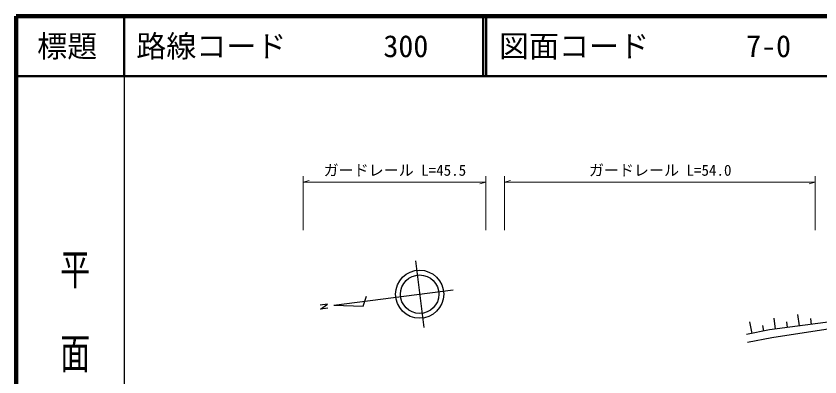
# Model space of a CAD drawing. Units: millimetres, scale not verified. Extents: x 40000 to 680000, y 20000 to 380000.
# Drawn here: x 40000 to 173806, y 319978 to 380000 of the extents above; entities that cross this region are included whole.
import ezdxf
from ezdxf.enums import TextEntityAlignment as Align

# ---------------------------------------------------------------- set-up
doc = ezdxf.new("R2010")
doc.units = ezdxf.units.MM
doc.header["$LTSCALE"] = 1000
for name, color, linetype, lineweight in [('M-BGD', 7, 'Continuous', 25), ('M-BMK-SRVR', 3, 'Continuous', 25), ('M-STR-HTXT', 7, 'Continuous', 13), ('M-TTL', 2, 'Continuous', 140), ('M-TTL-BAND', 7, 'Continuous', 25), ('M-TTL-LINE', 7, 'Continuous', 50)]:
    doc.layers.add(name, color=color, linetype=linetype, lineweight=lineweight)
doc.layers.add('M-TTL-TXT', color=7, linetype='Continuous')
doc.styles.add('@ＭＳ ゴシック', font='')
doc.styles.add('ＭＳ ゴシック', font='')
doc.styles.get('@ＭＳ ゴシック').set_extended_font_data('@MS Gothic')
doc.styles.get('ＭＳ ゴシック').set_extended_font_data('MS Gothic')

msp = doc.modelspace()

# ---------------------------------------------------------------- linework, layer by layer
at = {"layer": 'M-BGD'}
for p, q in [((166417, 327918), (166170, 329765)), ((170413, 328453), (170155, 330376)), ((172411, 328721), (172280, 329701)), ((162532, 327226), (162160, 329150)), ((164456, 327598), (164278, 328522)), ((168415, 328185), (168289, 329128))]:
    msp.add_line(p, q, dxfattribs=at)
for points in [[(189781, 328077), (185896, 330504), (179404, 329658), (165418, 327784), (161570, 327040)], [(186614, 331840), (189781, 328077), (188678, 328069), (185847, 329105), (179828, 328618), (165818, 326466), (161775, 325722)]]:
    msp.add_lwpolyline(points, dxfattribs=at)
at = {"layer": 'M-BMK-SRVR'}
for p, q in [((106463, 339289), (107888, 328180)), ((92893, 331902), (112730, 334447)), ((97755, 331719), (98345, 333408)), ((92893, 331902), (97755, 331719))]:
    msp.add_line(p, q, dxfattribs=at)
msp.add_lwpolyline([(91904, 331423), (90680, 331266), (91827, 332059), (90598, 331895)], dxfattribs=at)
for radius in [4000, 3200]:
    msp.add_circle((107176, 333734), radius, dxfattribs=at)
at = {"layer": 'M-STR-HTXT'}
for p, q in [((87803, 344368), (87803, 353390)), ((118203, 353390), (118203, 344368)), ((121300, 344368), (121300, 353390)), ((173026, 353390), (173026, 344368)), ((87803, 352390), (88803, 352670)), ((87803, 352390), (118203, 352390)), ((118203, 352390), (117203, 352110)), ((121300, 352390), (122300, 352670)), ((121300, 352390), (173026, 352390)), ((173026, 352390), (172026, 352110))]:
    msp.add_line(p, q, dxfattribs=at)
at = {"layer": 'M-TTL'}
for p, q in [((40000, 380000), (40000, 20000)), ((680000, 380000), (40000, 380000))]:
    msp.add_line(p, q, dxfattribs=at)
at = {"layer": 'M-TTL-BAND'}
msp.add_line((58000, 370000), (58000, 20000), dxfattribs=at)
at = {"layer": 'M-TTL-LINE'}
for p, q in [((58000, 380000), (58000, 370000)), ((117750, 380000), (117750, 370000)), ((118250, 380000), (118250, 370000)), ((40000, 370000), (680000, 370000))]:
    msp.add_line(p, q, dxfattribs=at)

# ---------------------------------------------------------------- texts
at = {"layer": 'M-STR-HTXT', "style": 'ＭＳ ゴシック'}
for s, p in [('ガードレール L=45.5', (91190, 352890)), ('ガードレール L=54.0', (135351, 352890))]:
    msp.add_text(s, height=1833, dxfattribs=at).set_placement(p, align=Align.BOTTOM_LEFT)
at = {"layer": 'M-TTL-BAND', "style": '@ＭＳ ゴシック', "width": 1.4}
msp.add_text('平  面  図', height=3666, rotation=270, dxfattribs=at).set_placement((49777, 306475), align=Align.MIDDLE_RIGHT)
at = {"layer": 'M-TTL-TXT', "style": 'ＭＳ ゴシック'}
msp.add_text('標題', height=3666, dxfattribs=at).set_placement((48500, 375000), align=Align.MIDDLE_CENTER)
for s, p in [('路線コード', (60000, 375000)), ('300', (101142, 375000)), ('図面コード', (120380, 375000)), ('7-0', (161521, 375000))]:
    msp.add_text(s, height=3666, dxfattribs=at).set_placement(p, align=Align.MIDDLE_LEFT)

doc.saveas('drawing.dxf')
